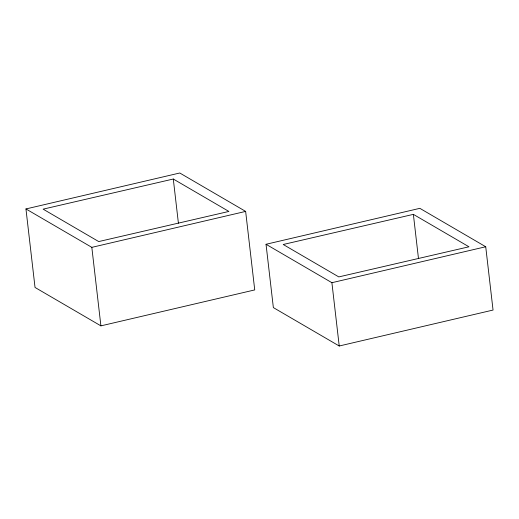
<?xml version="1.0" encoding="UTF-8"?>
<svg xmlns="http://www.w3.org/2000/svg" width="519" height="519" viewBox="0 0 519 519"><rect width="100%" height="100%" fill="white"/><g stroke="black" fill="none" stroke-linecap="round" stroke-linejoin="round"><path stroke-width="0.78" d="M25.95 208.943L179.775 172.996L245.643 211.408L254.732 289.92L100.907 325.867L35.033 287.455L25.95 208.943L91.824 247.355L245.643 211.408M266.033 244.28L419.852 208.333L485.726 246.752L493.05 310.057L339.225 346.004L273.357 307.592L266.033 244.28L331.901 282.699L485.726 246.752M173.294 179.023L43.129 209.151L98.72 241.569L228.885 211.441L173.294 179.023L178.406 223.202M413.371 214.366L283.212 244.494L338.803 276.912L468.962 246.785L413.371 214.366L418.489 258.598M331.901 282.699L339.225 346.004M91.824 247.355L100.907 325.867"/></g></svg>
